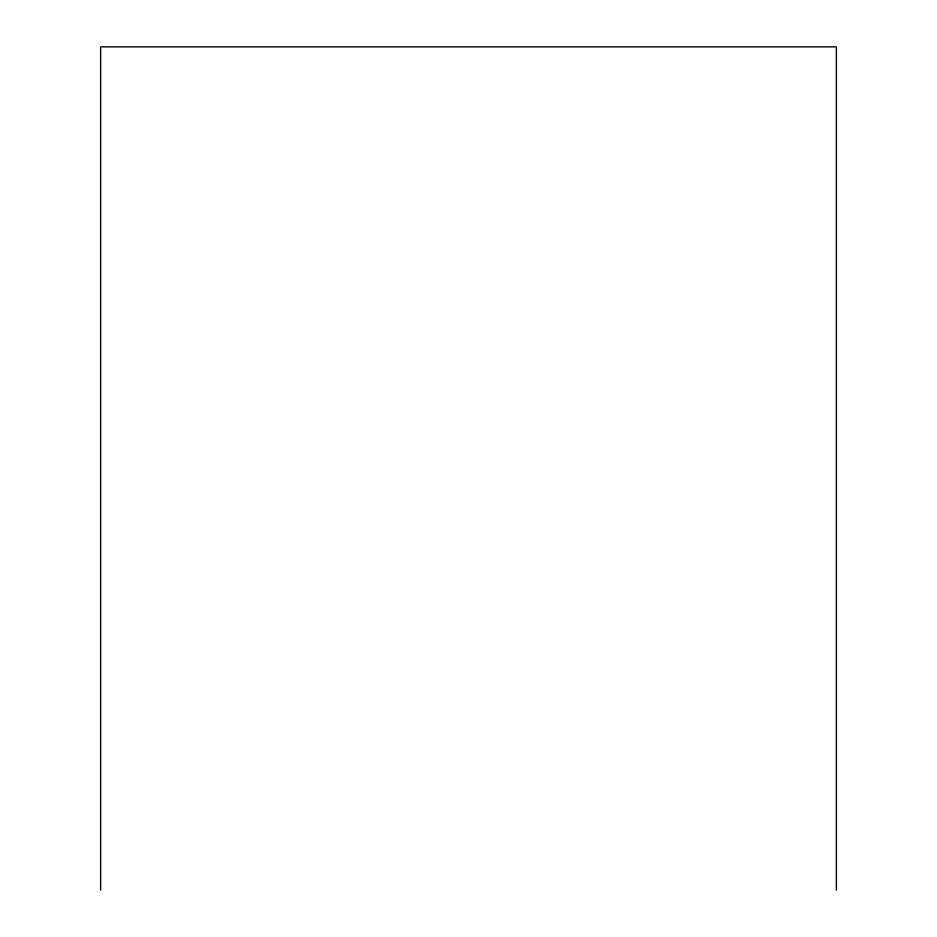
<?xml version="1.0" encoding="UTF-8"?>
<svg xmlns="http://www.w3.org/2000/svg" width="937" height="937" viewBox="0 0 937 937"><rect width="100%" height="100%" fill="white"/><g stroke="black" fill="none" stroke-linecap="round" stroke-linejoin="round"><path stroke-width="1.41" d="M836.378 890.15L836.378 46.85L100.622 46.85L100.622 890.15"/></g></svg>
